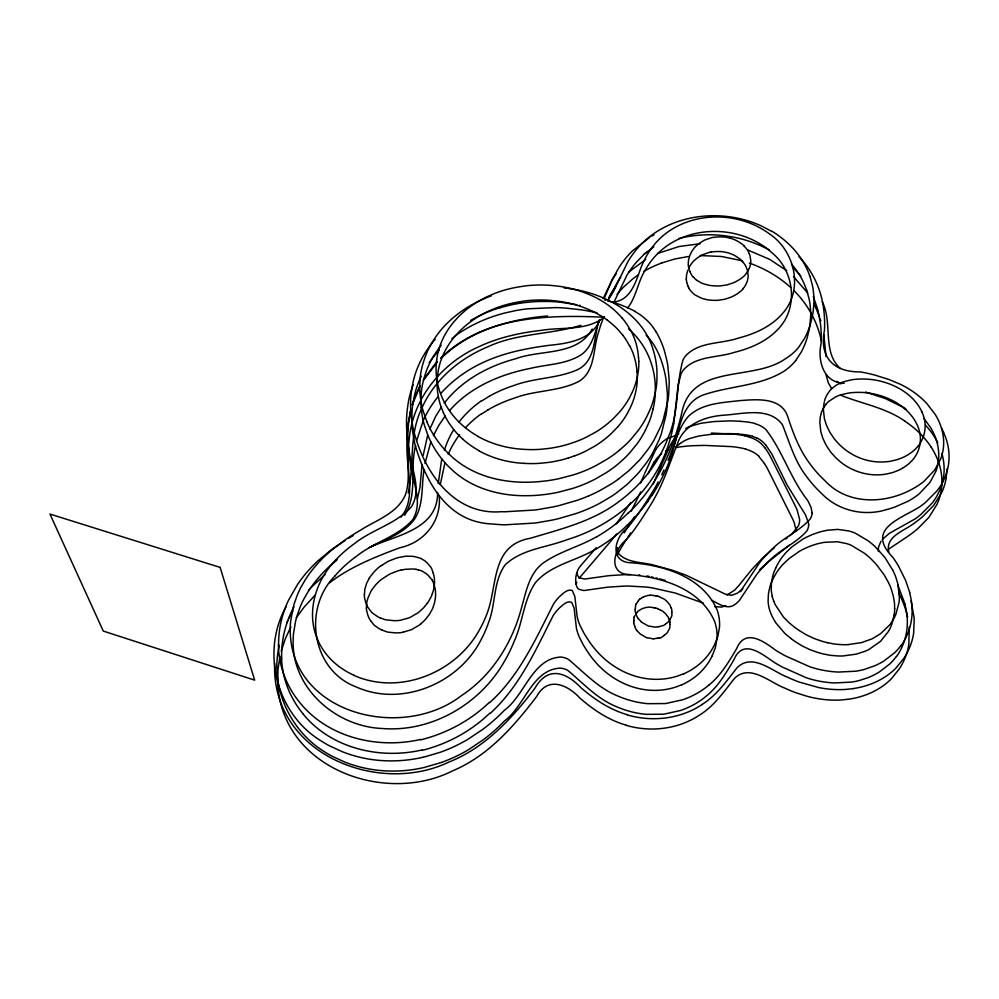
<?xml version="1.0" encoding="UTF-8"?>
<svg xmlns="http://www.w3.org/2000/svg" width="999" height="999" viewBox="0 0 999 999"><rect width="100%" height="100%" fill="white"/><g stroke="black" fill="none" stroke-linecap="round" stroke-linejoin="round"><path stroke-width="1.5" d="M596.191 547.752L579.832 566.72A52.06 45.717 7.4 0 0 578.571 568.618C575.524 574.15 574.525 582.017 577.272 587.687A7.905 6.931 4.2 0 0 579.108 589.385L583.866 590.546L606.043 587.4A96.978 87.862 9.1 0 1 609.328 587.037L625.037 586.063A121.591 110.914 10.7 0 1 628.359 586.051L644.954 586.95A117.407 106.893 11.2 0 1 651.573 587.737L675.162 593.006L703.458 603.171M576.86 572.714L577.971 576.186A7.992 6.981 4.2 0 0 579.845 577.897L584.652 579.07L607.092 575.911A92.82 83.604 8.7 0 1 609.577 575.611L626.311 574.562A123.114 111.863 10.5 0 1 629.67 574.55L630.506 574.55M274.65 663.373L274.6 671.228A117.457 104.77 -12.6 0 0 275.2 679.058C283.828 758.541 382.23 794.143 449.026 762.012C485.089 747.714 512.062 718.468 534.952 688.186C547.552 665.958 565.784 671.715 580.794 687.587C594.455 699.437 609.889 709.752 627.434 714.76M686.301 278.996L686.513 275.761A25.262 19.343 7.6 0 1 686.55 275.2L686.563 275A9.391 7.193 7 0 1 686.65 274.438L687.499 271.316A27.597 21.116 7.7 0 1 687.637 270.754L687.699 270.567A9.328 7.143 7 0 1 687.811 270.205M419.98 380.432L419.742 388.124A103.983 84.203 0.4 0 0 420.005 393.506L420.704 399.675A121.416 98.364 1.2 0 0 423.201 411.151L426.873 421.678M635.576 605.981L635.564 606.106A17.445 15.41 7.2 0 1 635.514 606.605L635.239 609.253M364.398 594.592L364.81 589.635A9.778 8.479 -11 0 1 365.01 588.661L365.085 588.423A28.284 24.65 -10 0 1 365.309 587.699L365.846 586.001A39.935 34.241 -13.3 0 0 366.059 585.277L366.533 583.578A8.741 7.567 -10.8 0 1 366.833 582.879L369.243 578.334M439.185 495.666C441.758 521.053 424.413 542.407 399.887 547.752C375.324 556.855 350.537 566.695 329.57 582.767M438.261 483.491L441.745 458.941M617.407 547.627L617.357 549.612A12.063 10.415 7 0 0 617.544 550.936A12.375 10.677 7.1 0 0 618.543 553.583C627.809 563.698 643.806 561.713 656.106 565.809M633.666 622.077L633.753 621.203M422.102 464.373L420.005 487.237L417.407 498.763M633.865 620.079L634.04 618.456A17.233 15.285 7.3 0 0 634.09 617.956L634.153 617.207M437.55 492.569C438.136 529.22 396.378 535.327 370.367 546.94M633.841 620.329L633.766 621.078M635.227 609.378L635.114 611.013A2.885 2.547 8.8 0 0 635.202 611.513A8.591 7.58 9.2 0 0 635.376 612L635.426 612.125A14.436 12.8 7.6 0 1 635.639 612.737L636.575 615.584A7.38 6.531 9.3 0 0 637.037 616.67L637.175 616.895A11.576 10.277 8.2 0 1 637.424 617.37L637.724 617.956M436.65 360.002L436.263 363.861A101.511 81.581 1 0 0 436.138 372.265L436.326 374.85A108.866 87.487 1.4 0 0 437.412 382.605L437.537 383.254A100.262 80.619 1 0 0 440.222 392.819L442.495 398.439A96.753 77.86 0.9 0 0 448.476 409.265L451.348 413.286A93.232 75.1 0.7 0 0 462.125 425.012L462.699 425.487A92.445 74.475 0.7 0 0 476.211 435.302L478.259 436.438M423.988 470.154C421.266 486.625 423.913 504.994 414.26 519.555C403.234 534.09 385.015 539.547 369.405 547.577M440.309 484.49L444.967 462.649M423.189 455.357L427.597 435.514M894.18 614.81L892.007 623.688M673.726 423.801L678.184 384.627L681.106 373.751A32.955 26.424 8.9 0 1 683.741 369.58C696.453 355.681 717.394 357.954 734.053 352.447C750.012 348.464 765.971 341.845 777.497 329.745C798.526 308.891 794.854 272.065 772.739 253.434C747.801 230.182 708.366 225.025 677.772 239.548C664.285 245.954 652.784 256.518 645.529 269.593C637.762 281.656 636.438 296.915 627.472 308.204M576.173 584.24L576.76 582.167M415.572 445.854C409.578 468.681 417.957 494.58 404.57 515.334M425 463.486L430.844 441.833M279.308 645.379C269.593 685.876 289.26 730.107 324.463 751.76A112.762 100.799 -12.8 0 0 331.818 756.106L344.917 762.125A130.095 115.909 -11.5 0 0 361.7 767.407L367.482 768.681A124.288 110.864 -11.9 0 0 424.15 767.482L441.508 762.449M279.982 656.206L278.022 669.055L277.635 682.03A116.009 103.896 -13 0 0 278.571 692.382C289.186 770.716 387.113 803.995 452.647 770.841C488.036 755.993 513.848 726.41 536.588 696.59C547.752 675.923 567.432 684.515 580.019 698.201C593.493 709.939 608.741 720.167 626.073 725.137M653.184 408.728L651.398 415.422A127.373 103.222 0.6 0 1 648.788 422.739L645.541 429.92M824.187 402.222L823.413 408.866A23.239 18.432 14.7 0 0 823.401 409.827L824.4 418.606L826.198 424.438A30.932 24.575 15.2 0 0 827.135 426.673L829.595 431.73A21.553 17.183 15.2 0 0 830.132 432.654L832.941 436.9A32.967 26.236 15.6 0 0 835.127 439.86L838.661 443.793A38.811 30.832 15.8 0 0 841.42 446.466L845.291 449.737A25.899 20.667 15.9 0 0 846.565 450.661C857.617 458.703 871.465 462.949 885.126 461.838A47.29 38.337 19 0 1 886.313 461.738L888.286 461.575A20.005 15.959 16.9 0 0 889.46 461.413L889.834 461.351A42.707 33.891 16.2 0 0 891.358 461.051L896.965 459.715A22.802 18.144 16.9 0 0 898.039 459.365L902.896 457.492A32.068 25.45 16.7 0 0 905.169 456.356L907.067 455.319A44.943 35.602 16.2 0 0 909.477 453.808L911.488 452.397A37.625 29.808 16.5 0 0 915.621 448.788C924.187 440.534 927.397 427.447 923.563 416.171A34.828 27.473 16.4 0 0 921.952 412.025M416.62 440.834L422.989 421.378M820.941 414.235L821.353 412.712A19.206 15.297 14.6 0 1 821.665 411.825L823.263 408.391A22.815 18.157 14.8 0 1 823.9 407.292L826.31 403.896M820.791 414.847L820.366 416.695A20.055 15.996 14.7 0 0 820.216 417.632L819.879 421.74A23.077 18.419 14.9 0 0 819.854 422.702L820.828 431.743L822.602 437.537A21.691 17.37 15.2 0 0 822.951 438.499L825.311 443.544A45.504 36.251 16 0 0 825.773 444.48L825.936 444.792A21.304 17.083 15.4 0 0 826.473 445.704L829.232 449.925A32.58 26.074 15.8 0 0 831.393 452.872L834.64 456.493A37.85 30.257 16 0 0 837.612 459.428L840.221 461.7A33.454 26.786 16.1 0 0 842.357 463.374C854.157 472.152 869.28 476.336 883.903 474.425A19.768 15.859 17.1 0 0 885.052 474.263L890.646 473.064A33.092 26.436 16.8 0 0 893.543 472.24L898.338 470.367A22.378 17.882 17.2 0 0 899.325 469.905L902.472 468.206M824.487 400.986L824.812 399.762A19.618 15.534 14.5 0 1 825.112 398.863L826.41 395.966A40.559 32.055 15.3 0 1 826.835 395.117A23.089 18.257 14.6 0 1 827.472 394.006L829.694 390.846A28.309 22.378 14.8 0 1 832.766 387.849L835.701 385.564A14.061 11.089 14.3 0 1 836.575 385.027L841.008 382.804A21.441 16.896 14.6 0 1 844.392 381.568L849.812 380.232A32.817 25.899 15.2 0 1 853.121 379.583C869.48 377.51 886.513 380.981 900.736 389.348A22.09 17.32 16 0 1 901.735 389.96L905.569 392.582A38.062 30.007 16.1 0 1 909.202 395.417L912.524 398.489A20.592 16.146 16.4 0 1 913.311 399.288L916.433 402.934A25.899 20.355 16.4 0 1 917.319 404.083L919.13 406.768A40.934 32.33 16.2 0 1 920.903 409.827L921.965 412.025M410.826 409.915L408.354 422.29A212.088 175.512 5.2 0 0 406.943 442.17C406.231 459.465 411.051 477.285 405.656 494.143C398.089 513.049 376.91 519.78 361.026 529.857A264.073 244.555 -4.7 0 0 345.791 539.423L333.167 548.776M599.163 320.13C593.493 336.9 596.228 360.239 577.909 369.518C557.954 378.571 535.139 377.647 514.647 385.239A127.447 107.517 2.3 0 0 489.585 396.066M281.206 651.136L285.327 638.711L290.934 626.785M408.229 492.882C414.51 465.072 408.579 434.765 421.865 408.291M412.312 404.695L419.992 386.263M431.98 594.567L432.917 591.945A16.946 14.785 -8.2 0 0 433.454 590.259L434.203 585.851A27.198 23.664 -8.7 0 0 434.49 582.167M431.743 595.292L431.406 596.241A9.266 8.104 -8 0 1 431.081 596.94L430.956 597.165A28.272 24.625 -8.9 0 1 430.557 597.839L428.534 601.46A17.333 15.147 -8.6 0 1 427.322 603.184L427.172 603.396M598.901 321.391C594.43 334.078 591.533 349.6 578.446 356.406C563.698 364.46 546.391 364.498 530.357 368.381C500.212 374.35 470.067 387.038 449.525 410.664M891.707 624.5L891.083 626.123A48.814 41.446 21.1 0 1 888.311 631.58L880.594 641.283L868.943 649.475A39.573 33.716 21.6 0 1 864.61 651.398L856.355 654.12L843.044 655.943A51.548 43.931 20.8 0 1 836.962 655.881L830.831 655.369A35.015 29.995 21.3 0 1 828.795 655.057L822.726 653.808A51.161 43.644 20.6 0 1 818.231 652.559L812.836 650.724A47.677 40.734 20.4 0 1 809.452 649.412A54.333 46.316 20.3 0 1 808.054 648.763L803.396 646.515A48.127 41.121 20.2 0 1 799.799 644.505L795.466 641.783A56.818 48.414 20 0 1 790.933 638.498M414.972 396.853L419.855 385.951M429.82 429.108L435.502 416.695L441.533 406.905M603.171 298.651L611.738 280.632A138.699 108.367 9.2 0 1 616.158 273.876M668.056 460.302C674.55 445.504 677.559 428.571 688.561 416.183C702.21 403.259 722.24 402.659 739.884 400.624C756.493 399.338 781.268 396.89 787.786 416.708C793.031 433.079 799.237 449.413 809.565 463.336A118.232 92.982 17 0 0 825.099 480.856C847.614 505.182 885.351 504.245 912.587 488.886A87.55 69.693 15.6 0 0 924.013 481.318L934.789 469.917L940.746 458.828A71.216 56.693 16.3 0 0 935.239 414.473L926.71 403.396A78.634 62.75 16.1 0 0 900.636 384.403L889.485 379.682L875.161 375.162A134.053 108.991 16.5 0 0 860.426 371.915C833.266 372.165 819.093 357.155 824.462 330.269A185.639 145.192 5.2 0 0 823.738 309.69C821.503 289.947 812.786 271.016 798.975 256.706M604.295 298.102L612.437 279.208L619.155 267.195A136.401 105.981 9.2 0 1 632.442 250.886L649.725 237.375M644.68 473.439L655.756 449.413M644.168 474.712L640.671 482.929M640.634 491.933L631.268 511.213M648.114 473.751L654.208 461.75M775.711 568.044L774.025 572.04A52.348 44.443 19.3 0 0 772.452 577.447L771.703 581.306A39.448 33.579 18.7 0 0 771.403 583.928L771.24 589.672A24.513 20.954 18.1 0 0 771.328 591.008L772.239 596.353M608.578 299.113L618.069 280.981A134.89 105.432 9.3 0 1 620.654 277.173M714.71 644.53L717.894 636.188L719.467 627.497A52.547 46.466 11.3 0 0 717.132 609.977C702.497 576.211 661.887 564.385 628.034 562.574C608.791 559.365 615.746 536.126 627.36 527.922C637.037 516.608 644.954 503.921 652.884 491.358A232.043 188.724 -3.4 0 0 656.905 484.303L658.166 481.93M712.237 655.856L715.384 647.577L716.957 638.96A51.898 46.091 11.5 0 0 714.672 621.578C700.311 588.149 660.177 576.336 626.698 574.562C607.654 571.328 614.597 548.314 626.048 540.159C635.626 528.921 643.443 516.321 651.298 503.846A229.358 187.575 -3.5 0 0 655.282 496.84C664.535 480.194 670.142 461.925 677.235 444.343C683.328 424.812 704.083 416.72 722.814 415.272C742.257 414.185 769.055 406.243 782.467 424.812C789.485 442.207 794.48 460.826 806.156 475.974A116.871 92.432 17.2 0 0 821.49 493.381C837.986 510.676 863.935 516.733 886.6 509.59A114.922 91.546 14.7 0 0 894.979 507.005L907.929 501.323A86.538 69.268 15.8 0 0 919.242 493.806L929.919 482.48L935.826 471.466A70.392 56.344 16.5 0 0 930.469 427.397L923.95 418.481M614.248 301.586L626.748 275.612A140.797 109.578 9.8 0 1 636.188 262.425L644.318 254.108L653.796 246.803M663.96 469.967L661.738 474.775M653.983 482.255L669.854 446.091A86.813 71.878 12.3 0 1 674.462 438.511L674.862 437.999M433.441 435.589L438.698 425.537L445.117 416.046M618.019 553.821L618.306 553.209A99.001 86.001 13.2 0 1 620.829 548.401L626.535 539.173M746.515 283.017L745.791 284.603A17.682 13.524 8.2 0 1 744.854 286.326L742.906 288.886M653.708 482.842L653.159 484.016M286.713 622.864L287.849 620.466M749.125 268.544L748.401 270.13A18.856 14.323 8.1 0 1 747.102 272.352L744.992 275.075A18.332 13.949 8.1 0 1 743.169 276.81L741.171 278.434A20.892 15.897 8 0 1 739.522 279.533L736.613 281.231A32.38 24.925 9.5 0 0 736.038 281.581L733.104 282.892A30.445 23.501 9.2 0 0 732.429 283.104L729.72 284.003A34.89 26.985 9.2 0 0 729.045 284.24L727.697 284.703A14.51 11.076 7.9 0 1 725.786 285.09L721.628 285.702A19.343 14.76 7.7 0 1 718.393 285.964L716.37 285.926A35.002 27.198 8.3 0 0 715.359 285.939L711.588 285.652A32.343 25.137 7.8 0 0 709.315 285.327L704.707 284.141A31.968 24.838 7.2 0 0 703.508 283.753L702.072 283.291A6.494 4.97 7.4 0 1 701.398 282.992L697.04 280.432M749.3 268.182L749.375 268.007A19.068 14.473 8.1 0 0 750.187 265.459L750.536 263.574A20.892 15.847 8.1 0 0 750.773 260.539L749.912 255.407A30.919 23.202 9.5 0 1 749.525 254.483L749.25 253.734M688.748 268.294L689.397 266.895A18.819 14.386 7.4 0 1 689.735 266.196A10.964 8.379 7.1 0 1 690.047 265.697L692.02 262.962A19.53 14.923 7.5 0 1 694.193 260.564L696.253 258.803A20.242 15.447 7.5 0 1 697.926 257.517L700.886 255.694A25.812 19.693 7.8 0 1 701.423 255.332L701.798 255.12A7.817 5.944 7.3 0 1 702.384 254.82L708.441 252.672A15.222 11.576 7.6 0 1 710.901 251.998M286.176 606.568C260.439 652.11 276.748 714.71 321.915 741.395A114.186 101.648 -12.4 0 0 329.358 745.778L342.632 751.86A130.906 116.171 -11.2 0 0 362.537 757.879L365.484 758.478A125.849 111.801 -11.6 0 0 422.902 757.279M592.182 329.021C577.322 356.268 540.859 349.313 515.646 358.766C488.224 366.046 461.738 380.319 444.28 403.171M599.7 320.317C591.433 339.785 568.244 343.456 549.587 345.279C528.721 347.989 507.804 351.96 488.324 360.164A134.753 112.512 1.6 0 0 441.308 392.919M294.018 606.755L291.283 612.212A121.079 107.73 -11.3 0 0 281.718 658.903M289.036 618.081L292.944 611.088M608.791 297.59L610.751 294.118A137.175 107.805 9.3 0 1 616.308 285.776M881.006 541.146L878.483 547.165L878.408 551.46M630.456 502.872L616.408 523.838M624.163 532.904L624.887 531.743M423.638 379.895L437.275 362.175M625.249 531.168L634.44 516.858M423.301 379.982L434.652 364.498A110.09 90.272 0.3 0 1 437.025 361.875M630.556 532.929L629.832 534.065M629.095 535.202L627.996 536.9M636.95 612.562L637.15 612.25A6.556 5.807 9.3 0 1 638.199 610.976A9.428 8.342 9.4 0 1 638.711 610.751L638.836 610.676A13.337 11.751 8.1 0 0 639.285 610.401L640.409 609.69A16.209 14.273 8 0 0 640.859 609.402L641.42 609.04A6.556 5.794 9.4 0 1 642.532 608.578L644.355 607.979A14.448 12.687 8.6 0 0 644.867 607.804L645.516 607.579A5.857 5.17 9.6 0 1 646.615 607.417L646.753 607.392A16.696 14.648 8.9 0 0 647.439 607.33L648.413 607.205A8.117 7.18 9.8 0 1 650.911 607.242L653.833 607.754M652.01 495.179L647.702 501.523M638.523 600.561L638.311 600.886M636.8 612.774L635.888 614.16M296.366 617.669L304.258 606.93L315.172 595.067M638.099 601.211L636.301 603.871M579.108 578.284L613.486 538.011M616.595 533.966L614.385 536.863M896.34 656.43L894.829 658.428A72.365 61.801 21.1 0 1 889.709 664.01L879.482 671.877A81.606 69.655 20.5 0 1 867.557 677.834L859.764 680.381A74.351 63.536 20.9 0 1 851.61 682.092L834.577 682.941A92.158 78.434 20.1 0 1 825.936 682.217L823.064 681.817A86.326 73.589 20.3 0 1 806.043 677.659L782.279 667.02A150.087 125.325 19.2 0 1 774.899 662.799C762.274 654.482 743.169 637.624 733.865 659.852C726.236 672.652 718.606 685.888 706.955 695.529A83.416 74.425 10.4 0 1 680.531 710.489L663.736 714.198L646.278 714.335A85.527 76.211 10.5 0 1 631.843 711.925L626.211 710.339A79.72 71.179 10.6 0 1 618.006 707.292C598.051 699.75 583.691 683.716 567.844 670.429A17.632 16.096 2.7 0 0 560.427 668.106C532.167 669.33 524.987 705.794 504.57 720.866A168.169 147.815 -11.9 0 1 483.054 739.922L468.444 749.737A142.944 126.723 -11.6 0 1 441.508 762.437M901.061 645.342L899.537 647.352A73.264 62.288 20.7 0 1 894.367 652.984L884.015 660.913A82.867 70.417 20.2 0 1 874.487 665.883L864.073 669.492A75.262 64.036 20.6 0 1 855.818 671.203L838.573 672.065A93.294 79.033 19.8 0 1 829.819 671.34L824.013 670.441A86.95 73.801 20 0 1 809.665 666.72L785.601 655.993A152.722 126.873 18.9 0 1 775.599 650.199C763.586 641.271 745.129 627.909 736.563 648.763C728.87 661.688 721.116 675.012 709.352 684.727M795.691 360.602L801.186 352.197A120.492 93.731 7.1 0 0 807.329 337.187L809.19 329.408A160.889 125.137 5.5 0 0 809.964 324.7L810.726 315.234A108.654 84.341 7.6 0 0 810.639 310.489L810.014 304.158A130.282 101.336 6.8 0 0 809.215 299.438L806.717 290.097M607.717 300.599L613.161 292.07L627.946 261.563A142.395 110.14 9.7 0 1 637.474 248.326C666.146 215.085 716.72 207.954 756.33 223.801A81.493 62.338 8.1 0 1 761.7 226.086L771.852 231.468M425.512 605.469L426.998 603.596M425.187 605.894L424.85 606.306A25 21.828 -9.2 0 1 422.29 609.053L418.419 612.512A8.404 7.38 -9 0 1 417.744 612.999L416.283 613.823A32.73 29.158 -8.6 0 0 415.547 614.235L412.637 615.921A33.417 29.783 -8.9 0 0 411.925 616.346L410.464 617.195A8.329 7.318 -9.6 0 1 409.702 617.557A20.929 18.307 -9.6 0 1 407.817 618.181L406.718 618.506M675.636 436.988L676.46 435.989M432.867 342.133L431.743 343.531A131.306 106.968 1.2 0 0 413.161 381.718L411.326 391.87A126.885 103.446 1 0 0 410.626 399.575L410.589 409.066A135.477 110.577 1.4 0 0 411.213 416.845L412.575 425.487A136.938 111.9 1.5 0 0 413.911 431.518C424.2 472.29 454.095 515.746 501.498 511.688A88.923 73.551 -0.7 0 0 504.807 511.775L534.515 510.039A145.18 117.77 -0.2 0 0 538.873 509.44L552.872 506.955A134.178 109.228 0.2 0 0 559.228 505.531L576.81 500.424A145.342 117.82 0.2 0 0 584.802 497.49L588.711 495.879M400.986 517.082C415.472 499.625 407.142 475.761 408.254 455.269M617.095 294.33L619.717 291.233A135.102 106.718 9.3 0 1 623.913 286.763L633.241 278.521A114.61 90.272 8.5 0 1 638.398 274.812M335.015 575.923C302.472 608.428 311.7 670.167 356.156 686.925C401.198 707.18 457.542 684.028 480.207 641.346A129.995 112.762 -11.7 0 0 488.474 622.752C495.941 604.02 493.007 581.705 505.094 564.91C521.628 549.05 546.091 547.714 566.645 539.822C604.882 528.234 639.872 503.109 658.853 467.432A207.68 168.706 -2.3 0 0 673.613 423.788M740.421 591.695L742.794 588.861M433.441 341.446L434.016 340.746M434.59 340.06L435.177 339.373M617.906 426.673L612.012 432.854A104.883 84.603 0.7 0 1 606.605 437.687L603.146 440.434A94.143 76.161 1.1 0 1 593.793 446.715L585.701 451.098A91.246 73.926 1 0 1 574.2 456.056M439.123 350.212L432.767 357.704A129.72 106.294 1.2 0 0 429.158 362.712M335.439 560.314C315.272 581.056 305.494 613.748 318.231 640.883M882.354 539.323L889.535 533.241L915.109 518.931A126.174 101.399 14.6 0 0 920.691 514.635L931.98 503.271A87.725 70.654 16.3 0 0 936.975 495.904L939.909 490.022A81.106 65.297 16.6 0 0 942.969 457.817A76.311 61.376 16.8 0 0 941.895 453.446M632.729 519.68L627.122 525.424M628.458 512.862C657.742 485.676 674.025 447.989 682.529 409.578C694.342 363.574 754.108 381.268 785.426 358.728A64.073 49.738 9.2 0 0 798.85 347.028L804.407 338.599A121.853 94.193 7.1 0 0 810.601 323.501L812.474 315.684A162.7 125.749 5.5 0 0 813.248 310.951L814.01 301.436A109.878 84.753 7.5 0 0 813.91 296.666L813.273 290.309A131.743 101.836 6.7 0 0 812.449 285.552L809.914 276.174M441.271 358.117C469.518 330.694 509.178 319.193 547.552 315.959M678.708 433.653L678.234 434.103A34.665 28.609 9.7 0 0 677.322 435.027M440.784 358.079C483.878 315.746 547.976 314.81 604.407 317.195M490.022 713.536C519.492 686.9 535.714 649.937 553.334 615.272A56.144 50.362 6.4 0 1 559.452 607.929C562.737 605.169 566.883 600.474 571.603 602.26L574.138 608.129L576.398 628.071A57.73 51.211 8.6 0 0 579.133 636.738L583.054 644.467A149.425 129.57 13.4 0 0 587.849 652.047C600.249 671.116 620.179 685.539 642.794 689.36A62.375 55.519 10.5 0 0 652.784 690.346A63.324 56.344 10.5 0 0 675.561 687.125L681.605 684.839M489.635 702.672C519.455 675.848 535.926 638.561 553.771 603.583A56.868 50.774 6.3 0 1 559.964 596.191C563.286 593.406 567.494 588.686 572.265 590.471L574.825 596.391L577.122 616.495A58.454 51.623 8.5 0 0 579.895 625.224L583.878 633.029A151.286 130.569 13.2 0 0 588.736 640.671C601.323 659.939 621.528 674.462 644.405 678.309A63.162 55.969 10.3 0 0 651.136 679.133A64.123 56.806 10.3 0 0 677.584 676.061L683.703 673.763M789.322 545.154L770.341 560.289A102.298 87.5 21.8 0 0 768.631 561.7L761.975 567.557M791.982 533.891L798.226 526.161A19.843 16.596 14.8 0 0 799.625 519.455L797.065 509.815A91.833 78.047 11.7 0 0 794.879 505.157L771.153 458.017A55.257 45.829 10.8 0 0 770.179 456.131L768.768 453.646A79.595 66.409 9.8 0 0 764.784 447.639M421.166 623.526L423.551 621.341A24.675 21.641 -9.5 0 0 426.098 618.631L429.158 614.697A16.708 14.685 -8.9 0 0 430.094 613.149L432.342 609.103A9.141 8.029 -8.2 0 0 432.642 608.416L432.729 608.179A27.872 24.401 -9.3 0 0 432.967 607.454L434.29 603.671A17.183 15.072 -8.5 0 0 434.727 601.735L435.302 598.339A26.848 23.464 -9 0 0 435.589 594.692L435.527 592.257A33.104 29.083 -4.6 0 1 435.539 591.283L435.002 587.961A27.997 24.476 -4.9 0 1 434.69 587.037L433.404 582.879A34.503 30.082 -9.4 0 0 433.079 581.967L432.592 580.844A8.979 7.83 -7.6 0 0 432.092 580.007L431.955 579.807M420.966 623.713L420.766 623.888A24.226 21.266 -9.8 0 1 420.167 624.437L419.742 624.775A8.292 7.318 -9.3 0 1 419.081 625.262L417.644 626.086A32.293 28.896 -8.9 0 0 416.92 626.485L414.048 628.159A32.979 29.52 -9.2 0 0 413.336 628.583L411.9 629.432A8.229 7.255 -9.9 0 1 411.138 629.782L403.321 632.117M604.407 317.008C586.738 331.268 562.15 326.823 541.121 330.382C519.742 332.804 498.376 337.525 478.833 346.74C442.532 362.812 413.723 397.177 409.415 437.3A211.438 175.924 5.4 0 0 408.266 455.269M628.658 272.078L645.741 259.453M888.323 549.338L906.568 537.175A148.601 119.917 13.8 0 0 917.681 528.758L928.858 517.42L936.987 504.37A82.667 66.896 16.8 0 0 941.632 487.749A78.921 63.836 17 0 0 941.932 481.243A82.105 66.446 16.9 0 0 931.168 447.127M619.38 450.249L623.988 446.228A114.236 92.37 1.1 0 0 631.256 438.948L638.161 430.519A126.324 101.836 0.7 0 0 647.115 415.996L650.411 408.766A128.933 103.859 0.6 0 0 653.046 401.398L654.857 394.667A125.312 100.911 0.8 0 0 656.98 378.783L656.967 371.965A111.289 89.56 1.4 0 0 656.368 364.423L655.806 360.689A116.583 93.794 1.2 0 0 653.533 351.086C643.244 313.723 604.757 293.019 568.568 288.511M739.123 292.47L738.96 292.595A21.041 16.109 8.1 0 1 737.012 293.968L734.128 295.642A32.005 24.8 9.6 0 0 733.566 295.991L730.656 297.302A30.095 23.377 9.2 0 0 729.982 297.515L727.309 298.414A34.49 26.836 9.3 0 0 726.648 298.651L725.536 299.026A9.141 7.043 8.1 0 1 724.612 299.275L719.305 300.112A18.569 14.261 7.8 0 1 716.857 300.349L714.11 300.324A34.59 27.048 8.4 0 0 713.111 300.349L709.377 300.05A31.968 25 7.9 0 0 707.142 299.737L702.572 298.551A31.593 24.7 7.3 0 0 701.385 298.164L695.816 295.354A13.549 10.427 7.4 0 1 693.181 293.469L691.071 291.196A16.671 12.812 7.4 0 1 688.723 287.912M739.46 292.195L740.621 291.258A19.093 14.61 8.2 0 0 742.956 288.911M335.477 561.138L337.2 559.752M451.873 338.536L452.597 337.962M774.5 547.702L773.326 548.626A103.546 88.187 21.5 0 0 771.59 550.049L764.322 556.443A110.09 93.993 21.9 0 0 762.175 558.503L752.472 568.743A81.743 70.055 20.2 0 0 751.048 570.441L741.208 582.579A106.543 91.758 21.8 0 0 739.847 584.365L734.852 589.984L727.01 595.054M787.462 537.674L785.701 539.035M663.786 635.664L664.522 635.102M665.759 623.888L667.669 622.414A11.588 10.277 12.2 0 1 668.431 621.853L669.48 620.566A10.739 9.49 12.3 0 1 669.817 619.867L671.116 617.37A12.313 10.864 12.5 0 1 671.553 616.583L671.94 615.396A9.59 8.467 10.8 0 0 671.927 615.009A15.972 14.048 12.6 0 1 671.902 614.497L671.827 612.212M664.098 635.426L662.624 636.55A12.313 10.977 12.4 0 0 661.9 637.137L661.375 637.549A1.798 1.598 11.3 0 1 661.013 637.712L660.614 637.812A9.066 8.054 10.9 0 1 660.202 637.886L659.64 637.961M665.147 634.615L665.771 634.128A10.539 9.378 12.4 0 1 666.42 633.641L667.507 632.404A11.464 10.177 12.6 0 1 667.894 631.605L669.18 629.12A11.251 9.978 12.6 0 1 669.542 628.446L669.979 626.785A15.772 13.936 12.8 0 1 669.954 626.273L669.904 624.387M665.234 624.3L664.485 624.862A11.476 10.177 12 0 0 663.848 625.362L659.765 626.51M618.206 479.27L628.983 470.616L639.185 460.414A95.729 78.372 2.2 0 0 641.058 458.279L647.951 449.45A135.265 109.765 0.7 0 0 654.37 439.46L660.988 425.811A142.32 115.26 0.5 0 0 663.149 420.067L667.906 400.824A133.167 107.742 0.9 0 0 668.706 394.068L669.168 383.928A130.857 105.682 1.1 0 0 669.08 378.883L667.782 365.509A142.133 114.635 0.5 0 0 666.87 360.564L664.422 350.774A127.672 102.797 1.2 0 0 657.916 335.102L656.318 332.068M680.419 443.369L682.617 441.858A34.291 28.422 9.9 0 1 689.435 438.623L698.963 435.964L710.376 434.428A60.04 50.025 11.1 0 1 712.537 434.228L726.348 433.641A90.297 75.812 12.3 0 1 731.455 433.678L738.036 434.003M639.672 599.2L640.359 598.776A13.511 11.838 7.9 0 0 640.834 598.488L641.62 597.989M702.06 704.47C716.795 695.329 726.648 680.831 737.262 667.557C752.697 652.397 772.801 671.84 788.211 677.484A120.192 101.623 19.6 0 0 798.975 682.005L818.768 687.587A95.117 81.031 20.3 0 0 844.692 689.51L853.158 688.648M644.205 253.983L650.461 250M481.718 413.898L487.824 410.002M481.306 401.223L489.597 396.079M382.592 564.835L387.187 561.9A14.898 12.887 -9.2 0 1 388.898 561.001A20.754 17.982 -9.2 0 1 389.935 560.601L395.354 558.491A24.001 20.829 -8.8 0 1 399.9 557.242L402.659 556.793A33.292 28.334 -7.9 0 0 403.758 556.58L405.394 556.281A7.555 6.518 -8.2 0 1 406.231 556.206L406.78 556.206A30.519 26.536 -8.8 0 1 407.617 556.218L412.05 556.293A15.522 13.437 -8.2 0 1 415.547 556.868L420.242 558.166A8.004 6.918 -7.6 0 1 420.966 558.491L422.764 559.577A30.957 26.561 -5.5 0 0 424.587 560.626L427.285 562.924A22.89 19.768 -5.4 0 0 428.072 563.898L430.956 567.37A18.806 16.321 -8 0 1 432.255 570.279L432.729 571.653M382.367 564.984L380.519 566.158M345.105 540.434L330.219 550.624L318.057 560.751A141.696 126.199 -10 0 0 297.602 584.378L288.411 600.449A122.977 108.966 -10.9 0 0 278.596 644.505M641.857 597.852L641.97 597.777A16.421 14.386 7.9 0 0 642.419 597.489L642.532 597.414A7.143 6.294 9.3 0 1 643.568 596.803M348.713 538.199L353.284 535.514M651.885 236.089L654.083 234.852M595.679 549.113C576.098 561.063 551.023 564.622 535.501 582.579C523.551 599.949 522.914 622.052 514.36 640.971A179.221 154.945 -12.7 0 1 503.883 662.3C479.62 704.545 431.006 732.592 381.955 728.483C335.951 726.573 291.546 688.149 293.157 640.197A97.502 86.201 -11.6 0 1 293.469 633.915L295.542 621.44A122.415 108.741 -9.9 0 1 297.202 615.309L300.037 607.292A104.67 92.607 -11 0 1 303.596 599.525L307.879 592.045A132.667 118.294 -9.6 0 1 335.539 561.188M596.64 536.725C580.082 546.328 561.063 551.048 545.092 561.725C529.62 571.59 526.298 590.834 521.69 607.155C512.599 642.419 492.157 675.524 461.338 695.691C401.173 742.282 287.3 713.174 290.272 626.348A98.764 86.938 -11.3 0 1 290.547 622.127L292.67 609.552A124.001 109.653 -9.6 0 1 294.355 603.371L297.227 595.292A106.031 93.382 -10.7 0 1 300.849 587.449L305.195 579.907A134.39 119.306 -9.3 0 1 333.229 548.826M666.995 438.873L667.644 438.524A25.687 21.279 8.6 0 1 668.993 437.887M475.162 317.944L478.209 316.371M478.971 315.984L480.519 315.234M725.948 605.744L721.403 607.092L714.685 606.668M657.542 253.459L679.258 246.478L700.287 243.719M580.918 325.312C550.561 334.677 517.307 333.054 487.987 346.74A136.351 113.237 1.6 0 0 421.778 408.266M393.893 572.415L396.953 571.216A23.689 20.654 -9.1 0 1 401.436 569.967M393.643 572.514L390.834 573.601A18.494 16.096 -9.4 0 0 388.436 574.875L381.406 579.408A20.479 17.845 -9.8 0 0 379.208 581.318L377.11 583.341A26.898 23.489 -9.9 0 0 374.687 586.076L372.165 589.385A17.57 15.322 -10.5 0 0 370.829 591.57L368.044 597.789A39.423 33.954 -13.7 0 1 367.844 598.501L366.97 601.386A9.428 8.217 -11.3 0 0 366.833 602.11L366.795 602.347A22.365 19.543 -10.5 0 0 366.733 603.084L366.421 607.017A29.833 26.136 -10.2 0 0 366.383 607.767A12.937 11.301 -11.3 0 0 366.483 609.964A20.092 17.557 -10.8 0 0 366.733 610.913L367.707 614.722A19.58 17.145 -10.9 0 0 368.381 616.57L368.768 617.482A22.827 19.992 -10.7 0 0 370.629 620.716M668.681 449.725L667.994 450A25.4 21.154 8.7 0 0 666.633 450.599M669.68 437.587L674.025 436.151A61.289 51.249 9.8 0 1 675.511 435.751M643.593 596.828L645.953 596.053A14.635 12.787 8.4 0 0 646.478 595.879L646.615 595.829A6.344 5.582 9.4 0 1 647.664 595.504L648.376 595.466A16.908 14.76 8.8 0 0 649.088 595.392L650.062 595.267M661.763 262.937L674.787 258.991L688.473 256.493M574.188 456.031L568.156 458.054M499.999 307.767L508.528 305.507A125.087 101.96 1.3 0 1 526.036 302.447L531.368 301.935A113.986 92.557 1.3 0 1 540.309 301.473L547.489 301.461A109.266 88.574 1.5 0 1 560.889 302.285L576.785 304.72M406.443 618.581L400.387 620.267A16.371 14.348 -10 0 1 397.277 620.591L395.567 620.654A34.316 30.532 -11.9 0 0 394.418 620.716L386.014 619.855A16.346 14.311 -10.5 0 1 383.628 619.13L380.02 617.794M679.058 238.424C709.178 230.919 742.045 235.14 769.305 249.962M422.927 757.379L440.497 752.197A144.73 127.772 -11.3 0 0 467.794 739.385L482.592 729.482A170.267 149.013 -11.6 0 0 504.408 710.264C525.037 695.042 532.392 658.254 560.951 657.042A17.857 16.234 2.7 0 1 568.456 659.402C584.515 672.802 599.088 688.973 619.28 696.59A80.719 71.753 10.4 0 0 627.584 699.662L633.291 701.261A86.588 76.823 10.3 0 0 647.914 703.683L665.596 703.558L682.592 699.799A84.453 75.025 10.2 0 0 709.327 684.702M422.028 749.949C380.132 759.715 331.443 748.501 303.421 714.41M613.186 302.148C631.643 300.237 636.026 280.444 641.583 266.171C647.29 252.173 656.593 239.448 669.255 231.006C698.663 211.089 740.346 212.725 768.88 233.491C794.779 250.212 804.133 289.423 782.654 313.349C771.403 326.548 754.882 333.841 738.411 338.099C721.016 344.081 699.113 341.433 685.676 355.806A33.354 26.573 8.8 0 0 683.016 360.002C675.724 384.94 679.12 412.312 668.493 436.65C659.028 462.762 641.058 485.402 618.718 501.735C592.907 521.378 560.889 529.083 530.407 538.249C491.933 545.004 497.577 582.392 488.061 610.689A131.681 113.686 -11.4 0 1 479.682 629.432C457.892 669.904 406.643 693.031 362.312 678.608A76.911 67.495 -10.7 0 1 353.971 675.399M420.741 739.41C378.321 749.238 329.033 737.986 300.587 703.521A117.77 104.233 -11.3 0 1 278.396 644.53M401.448 569.992L403.072 569.705M403.346 569.667L404.158 569.517A32.867 28.122 -8.1 0 0 405.244 569.305L412.337 568.993A15.984 13.911 -8.4 0 1 416.121 569.33M656.855 638.349L657.13 638.311M710.913 252.035L713.798 251.736A34.266 25.662 6.9 0 0 714.51 251.636L718.144 251.498A32.592 24.388 7.4 0 0 719.854 251.573L722.052 251.648A7.655 5.807 7.8 0 1 722.789 251.723L727.834 252.759A8.417 6.381 7.9 0 1 728.533 252.947L732.342 254.445A17.682 13.449 8 0 1 735.726 256.144L738.423 257.929A17.245 13.124 8.1 0 1 741.695 260.652M658.216 626.723L659.627 626.535M658.066 626.748L656.942 626.897A14.173 12.625 11.3 0 0 656.231 626.997L656.093 627.035A10.077 8.916 10.2 0 1 655.669 627.097L655.531 627.11A2.847 2.522 10.5 0 1 654.969 627.122L651.41 626.51M657.829 638.211L655.182 638.573A13.998 12.525 11.5 0 0 654.482 638.673L653.783 638.786M658.104 638.174L659.502 637.986M848.188 644.58L861.613 642.594L871.69 638.985A28.084 23.839 22 0 0 873.388 638.136L880.569 633.691L889.722 624.875A27.473 23.214 22 0 0 890.534 623.813L893.193 619.717A48.764 41.221 20.8 0 0 895.928 614.198L898.95 602.759A50.837 42.932 20.6 0 0 899.35 597.04L897.989 584.602A34.74 29.171 21 0 0 897.664 583.279L896.228 578.458A58.541 49.451 20 0 0 892.619 569.942M700.187 255.544L721.553 256.493L742.557 260.851M555.706 307.592L527.971 308.791A123.601 100.986 1.4 0 0 514.31 310.876L505.681 312.799A132.892 108.941 1.4 0 0 474.013 324.525L473.151 324.937A129.37 105.981 1.2 0 0 454.033 336.825M711.425 433.067L734.39 434.178A86.801 72.84 12.1 0 1 744.63 435.726M523.926 463.361L528.034 463.548A93.207 75.512 0.7 0 0 540.322 463.274L547.639 462.512A100.025 80.832 0.8 0 0 568.169 458.066M638.91 574.9L639.76 574.949M740.546 421.303L733.89 420.979A91.359 76.324 12.2 0 0 728.721 420.929L714.76 421.528A60.752 50.35 11 0 0 712.574 421.715L701.023 423.264L691.395 425.936A34.69 28.596 9.7 0 0 685.664 428.484M564.085 287.912L566.783 288.261M656.967 596.041L655.694 595.841M655.219 607.966L654.108 607.792M653.858 595.554L655.556 595.816M653.721 595.529L652.597 595.342A8.229 7.23 9.6 0 0 650.049 595.217M651.273 626.485L649.999 626.236A14.648 13.074 10.3 0 0 649.425 626.148A8.392 7.43 9.9 0 1 648.563 625.998A4.371 3.871 10 0 1 647.527 625.574A14.236 12.575 10.2 0 1 647.027 625.299L642.956 622.976A7.717 6.831 9.6 0 1 641.146 621.678M844.217 383.204C823.501 383.129 817.344 360.464 821.078 343.681A183.591 144.455 5.2 0 0 820.391 323.214L817.844 309.74L813.311 296.591M646.84 575.923L649.138 576.398M827.622 642.719L833.266 643.843A45.579 38.761 20.5 0 0 836.875 644.28L841.008 644.605A54.021 45.817 20.3 0 0 848.201 644.605M651.41 576.885L652.934 577.222M596.965 312.724L585.314 310.464A141.046 115.946 2.1 0 0 579.432 309.615L566.608 308.216A116.421 94.855 1.8 0 0 555.706 307.58M744.617 435.764L749.238 436.975M646.915 637.674L647.764 637.824A14.461 12.962 10.5 0 1 648.326 637.924L652.384 638.673A6.856 6.094 10.6 0 0 653.646 638.848M579.395 305.282L580.269 305.482M730.207 238.124L726.31 237.325A21.491 16.259 7.7 0 0 725.586 237.175L725.099 237.088A7.742 5.832 7.7 0 0 724.362 237.013L722.127 236.938A32.967 24.488 7.3 0 1 720.391 236.863L716.733 237A34.653 25.762 6.9 0 1 716.008 237.1L714.31 237.263A25.624 19.418 7.6 0 0 713.573 237.337L713.336 237.362A9.665 7.293 7.4 0 0 711.7 237.7L711.475 237.762A25.025 18.956 7.7 0 0 710.589 238.049L705.756 239.685A13.986 10.577 7.3 0 0 703.858 240.472L700.536 242.57A21.603 16.371 7.5 0 0 698.264 244.193L696.203 245.979A18.519 14.036 7.3 0 0 694.317 247.877L692.457 250.474A16.159 12.275 7.2 0 0 691.583 251.785L690.234 254.595A26.224 19.943 7.6 0 0 689.972 255.12L689.897 255.294A9.416 7.155 7 0 0 689.685 255.831L688.835 258.978A28.147 21.429 7.6 0 0 688.673 259.528L688.623 259.715A9.69 7.38 7 0 0 688.486 260.464L688.274 263.724A17.695 13.487 7.3 0 0 688.498 266.795L688.848 268.132M656.88 565.996L672.077 570.142L686.151 575.249L725.249 594.118L731.568 595.317L737.087 593.306A29.308 25.262 13.2 0 0 738.86 592.02L740.996 590.097A21.716 18.731 13.7 0 0 742.369 588.498L759.252 563.186A102.934 87.675 21.5 0 1 762.712 558.891L771.265 549.85A69.655 59.178 19.5 0 1 772.801 548.426C784.09 537.087 799.787 531.018 810.226 518.918A16.883 14.036 15.3 0 0 812.1 512.849M416.096 569.38L418.444 569.992M655.968 577.922L657.479 578.284M418.968 570.117L419.493 570.242A14.935 12.999 -8.2 0 1 422.252 571.153L424.001 572.277A30.557 26.361 -5.7 0 0 425.799 573.314L428.471 575.599A20.292 17.607 -5.7 0 0 429.083 576.373L431.343 579.033A21.891 19.106 -8.5 0 1 431.955 579.807M659.752 578.858L662.012 579.457M604.657 299.975L605.631 300.237M865.559 392.045L885.289 398.539L903.883 407.654M607.554 300.749L613.274 302.41A98.389 79.283 3 0 1 635.002 311.351M663.511 579.857L665.009 580.282M745.903 449.138L742.856 448.339A83.204 70.117 12.2 0 0 731.967 446.64L705.356 445.429A105.22 89.498 11.7 0 0 702.235 445.454L692.095 445.741A95.155 80.782 11 0 0 687.437 446.053L679.732 446.928A60.589 50.912 10 0 0 675.973 447.639M755.207 423.688L759.365 425.249A23.414 19.118 11.5 0 1 765.958 429.62C782.604 451.186 790.534 478.484 807.467 500.212A90.622 76.786 12.5 0 1 808.516 502.022L811.138 507.642L812.062 512.849M752.522 436.376L756.643 437.924M747.714 249.987L769.492 259.265L786.725 270.692M749.325 263.049C764.472 268.444 778.733 276.561 790.621 287.437M382.355 630.219L386.963 631.88A10.227 9.003 -11.2 0 0 388.037 632.117L388.311 632.155A30.195 26.436 -10.3 0 0 389.135 632.267L396.066 632.916A33.854 30.257 -12.3 0 1 397.19 632.854L400.287 632.729A17.882 15.722 -10.4 0 0 403.321 632.105M841.021 395.354C862.412 403.871 885.963 407.754 905.119 421.316M658.865 596.54L659.502 596.853A18.194 15.859 10.3 0 0 659.877 597.052L663.711 598.876A6.581 5.794 10.4 0 1 664.922 599.562L665.396 600.062A15.622 13.649 11.1 0 0 665.809 600.436L666.533 601.061A8.741 7.692 10.4 0 1 667.482 602.035L668.943 603.808A16.246 14.198 11.6 0 0 669.293 604.22L669.392 604.32A8.429 7.418 10.6 0 1 669.655 604.632L669.73 604.745A2.76 2.423 10.9 0 1 669.942 605.069L670.242 605.806A13.761 12.05 11.9 0 0 670.491 606.405L671.166 607.966M591.833 311.026L593.806 311.988A84.316 67.782 1.6 0 1 607.442 320.179M660.876 610.289L662.499 611.088A6.081 5.37 10.5 0 1 663.448 611.863L663.548 611.95A15.435 13.536 11.3 0 0 663.948 612.325L664.66 612.949A9.328 8.254 10.6 0 1 665.696 614.01L667.045 615.671A16.046 14.086 11.8 0 0 667.394 616.083L667.906 616.708A2.735 2.423 11.1 0 1 668.094 617.045L668.144 617.157A9.815 8.691 10.6 0 1 668.281 617.519L668.331 617.644A13.586 11.963 12.1 0 0 668.581 618.244L668.631 618.369M660.501 610.102L658.104 608.965A17.97 15.734 10.5 0 1 657.729 608.778L657.604 608.716M711.475 600.149C718.356 603.483 726.872 610.002 734.427 604.832A28.959 25.075 13.4 0 0 736.188 603.558L738.298 601.66A21.454 18.594 13.9 0 0 739.66 600.062L756.368 574.937A101.673 86.988 21.8 0 1 759.789 570.666L767.769 562.175A68.594 58.541 19.8 0 1 769.255 560.751C780.519 549.25 796.303 543.131 806.805 530.968A16.683 13.949 15.5 0 0 808.653 524.95M840.933 383.891L836.625 381.343M634.902 311.463L639.797 314.448A62.2 49.55 3.8 0 1 656.181 332.118M643.443 635.876L645.391 636.987A7.942 7.055 10.3 0 0 646.89 637.724M478.783 450.537L476.785 449.375A91.296 74.013 0.7 0 1 463.374 439.685L462.862 439.173M642.832 635.526L641.37 634.69A8.029 7.143 9.8 0 1 639.497 633.304L636.875 630.544M840.184 368.356C821.827 351.735 833.041 322.702 822.214 301.798M607.367 320.229L609.053 321.528A85.714 68.931 1.6 0 1 618.793 330.444L622.727 335.115M790.933 638.498L786.638 634.977A43.806 37.5 19.8 0 1 784.44 632.941L775.861 622.864A23.814 20.504 19 0 1 775.074 621.665L772.077 616.271A43.119 36.888 19.4 0 1 770.629 612.849L770.304 611.987A43.057 36.826 19.3 0 1 768.706 606.293L768.206 602.747A24.213 20.792 18.4 0 1 768.119 601.41L768.331 595.279A45.529 38.911 19.4 0 1 768.743 592.27L769.33 589.285A52.348 44.655 19.7 0 1 771.191 583.104L772.564 579.957A57.867 49.288 20 0 1 774.088 576.86L776.685 572.415A55.045 46.853 19.8 0 1 779.42 568.531L782.492 564.885A34.953 29.72 18.5 0 1 783.378 563.923L789.123 558.528L799.312 551.386A50.437 42.732 19.6 0 1 803.683 549.038L809.078 546.59A32.992 27.847 18.7 0 1 810.364 546.091L815.634 544.33A50.462 42.657 19.7 0 1 818.78 543.481L822.926 542.582A28.909 24.313 18.8 0 1 824.337 542.357L837.287 541.733L845.978 543.444A31.618 26.573 19.3 0 1 851.136 545.242L863.748 552.834A62.163 52.772 19.6 0 1 865.696 554.32L869.455 557.417A27.922 23.427 19.9 0 1 870.516 558.404L875.224 563.236A31.006 26.049 20.2 0 1 876.185 564.298L884.19 574.9L888.061 581.805A57.83 49.076 20.3 0 1 891.632 590.272L893.019 595.054A35.152 29.658 21.3 0 1 893.431 596.803L894.405 602.534A28.334 23.889 21.7 0 1 894.53 603.858L894.654 608.703M628.646 328.896C639.66 338.524 647.839 351.348 651.91 365.409A115.16 93.219 1.1 0 1 654.158 374.95L654.695 378.671A109.927 89.011 1.4 0 1 655.294 386.163L655.269 392.944A123.789 100.3 0.7 0 1 653.171 408.728M904.957 408.928L908.241 411.988A20.467 16.146 16.6 0 1 908.99 412.799L912.05 416.421A34.49 27.335 16.5 0 1 913.511 418.469L914.485 419.955A40.459 32.13 16.4 0 1 916.22 423.002L917.282 425.174A34.253 27.173 16.6 0 1 918.968 429.62C922.626 440.996 919.18 454.058 910.451 462.187A35.764 28.496 16.8 0 1 906.83 465.297L904.857 466.708A44.418 35.39 16.4 0 1 902.472 468.206M793.506 276.561L807.667 292.994M792.419 266.883L800.873 276.111M758.628 456.143L764.447 463.511M646.153 335.152C656.668 345.704 662.112 360.227 665.122 374.575A140.434 113.936 0.5 0 1 666.008 379.495L667.282 392.782A129.296 105.045 1 0 1 667.369 397.802L666.895 407.879A131.568 107.08 0.9 0 1 666.108 414.585L661.388 433.703A140.609 114.548 0.4 0 1 659.253 439.423L652.709 452.972A134.503 109.778 0.7 0 1 645.829 463.648L638.935 472.39A95.005 78.222 2.2 0 1 637.062 474.488L628.334 483.279A90.946 75.087 2.1 0 1 626.161 485.202L616.97 492.532A115.547 94.93 1.1 0 1 610.377 497.027L599.899 503.196A137.962 112.687 0.3 0 1 587.837 509.028L583.965 510.626A143.581 117.083 0.2 0 1 576.086 513.536L558.716 518.606A134.977 110.427 0.1 0 1 551.386 520.242L538.611 522.489A143.431 117.033 -0.2 0 1 534.315 523.089L504.982 524.812A87.825 73.052 -0.7 0 1 501.723 524.737L486.525 523.576A67.782 56.743 -1.3 0 1 474.912 521.203C441.546 511.326 424.138 476.273 415.197 445.154A135.29 111.189 1.5 0 1 413.873 439.16L412.525 430.581A133.841 109.878 1.4 0 1 411.9 422.839L411.938 413.411A126.311 103.584 1 0 1 412.724 404.907L414.41 395.666A129.72 106.294 1.2 0 1 421.228 376.261M793.805 290.484C807.679 304.096 817.357 321.84 821.403 340.846M693.681 277.385L693.056 276.748M693.843 277.547L694.767 278.521A12.987 9.928 7.3 0 0 697.015 280.457M641.183 621.653L638.486 618.893A6.868 6.069 9.3 0 1 637.699 617.969M744.193 246.091L745.916 248.052A23.489 17.795 7.9 0 1 747.677 250.437L748.076 251.161A19.293 14.598 8 0 1 749.05 253.172L749.113 253.359M741.658 260.677L742.644 261.813M741.945 261.001L743.356 262.625A23.227 17.72 8 0 1 745.104 265.01L745.491 265.722A17.67 13.462 8.2 0 1 746.241 267.158L746.927 269.031A30.569 23.102 9.6 0 0 747.302 269.955L748.114 275.062A19.156 14.623 8.2 0 1 748.014 277.71L747.564 279.945A18.344 14.011 8.2 0 1 746.94 282.143M622.24 318.231L619.967 315.659A86.776 69.356 1.6 0 0 610.152 306.668L608.441 305.369A85.365 68.194 1.7 0 0 594.73 297.053L592.707 296.104A98.876 79.283 1.3 0 0 556.98 286.014L550.824 285.402A96.216 77.085 1.2 0 0 537.687 285.027L531.493 285.314A82.53 65.797 1.1 0 0 523.826 286.101L516.246 287.35A102.21 82.055 1.1 0 0 495.079 293.294L490.959 295.017A97.927 78.521 1 0 0 484.24 298.139L480.994 299.85A88.599 70.867 0.8 0 0 473.538 304.37L470.029 306.855A103.609 83.229 1.2 0 0 457.367 317.944L454.607 321.004A102.872 82.63 1.1 0 0 436.688 360.002M765.983 445.254L771.877 454.095L787.062 484.89L805.456 514.797L808.503 523.001M764.759 447.652L761.35 443.781A27.647 22.74 11.6 0 0 749.225 437.05M370.654 620.704L374.101 625.087A7.655 6.718 -11.8 0 0 374.675 625.586L378.808 628.408A17.77 15.597 -10.9 0 0 382.355 630.232M831.568 388.461L828.321 382.867L826.023 374.637M931.18 447.127L929.857 445.154A87.812 71.191 16.8 0 0 905.094 421.353M631.193 331.581L628.209 326.411A81.568 65.135 1.8 0 0 622.29 318.206M629.82 346.291L626.885 341.159A78.946 63.412 1.9 0 0 622.752 335.102M892.619 569.942L885.139 557.879A30.245 25.287 20.1 0 0 884.277 556.743L874.824 546.353A28.272 23.601 19.6 0 0 873.75 545.354L873.001 544.717A64.81 54.795 19.4 0 0 871.865 543.781L869.942 542.232A64.136 54.221 19.3 0 0 867.569 540.447L855.169 533.104A37.912 31.768 19.1 0 0 848.513 530.919L837.711 529.408L828.059 530.182A29.258 24.5 18.5 0 0 826.635 530.407L826.161 530.481A54.183 45.592 19.6 0 0 824.762 530.781L822.439 531.306A54.695 46.041 19.6 0 0 818.356 532.442L813.486 534.09A33.467 28.109 18.5 0 0 812.187 534.615L807.155 536.9A53.372 45.005 19.4 0 0 801.972 539.747L792.082 546.74L786.638 551.898A35.39 29.945 18.3 0 0 785.738 552.859A60.914 51.548 19.7 0 0 784.877 553.846L782.367 556.88A55.157 46.728 19.4 0 0 779.869 560.439L777.247 564.934A58.591 49.675 19.6 0 0 775.711 568.044M814.085 303.821L819.617 317.058M897.814 585.102L905.131 604.27M689.997 271.74L689.735 271.191A18.144 13.836 7.3 0 1 689.11 269.293L688.923 268.519M690.172 272.115L690.771 273.426A16.871 12.875 7.3 0 0 692.969 276.785M687.961 286.039L688.811 287.899M671.216 608.091L671.216 608.091A6.981 6.144 10.8 0 1 671.84 610.177L671.827 612.087M669.243 619.792L668.731 618.606M366.77 605.144L366.171 603.771A19.818 17.27 -10.6 0 1 365.509 601.635L364.485 597.552A17.782 15.472 -10.7 0 1 364.423 594.592M943.506 432.267L945.304 436.563A77.198 61.751 16.6 0 1 947.864 445.304A82.043 65.697 16.4 0 1 944.792 477.697L942.944 481.693A88.212 70.667 16.2 0 1 936.825 491.046L925.436 502.485A127.622 102.01 14.4 0 1 919.792 506.818C899.6 519.393 865.271 529.195 892.994 557.529A119.805 102.897 18.6 0 1 898.763 566.57L905.643 580.531L909.864 592.769M443.456 412.787L441.221 407.205A99.013 80.12 1 0 1 438.536 397.714M773.775 601.198L773.451 600.324A41.883 35.677 18.9 0 1 772.215 596.353M634.677 626.123L634.165 624.537A14.248 12.7 7.8 0 0 633.953 623.925L633.703 623.189M634.715 626.248L635.039 627.235A7.955 7.068 9.5 0 0 635.401 628.196L635.664 628.658A10.477 9.341 8.4 0 1 635.851 629.008L635.976 629.245A6.281 5.582 9.5 0 0 636.85 630.556M432.879 572.127L433.241 573.289M820.229 318.981L820.816 320.916M433.379 573.763L433.591 574.462A28.359 24.663 -4.7 0 0 433.891 575.387L434.44 578.746A33.541 29.321 -4.4 0 0 434.428 579.72L434.49 582.167M911.063 600.923L914.21 618.281L913.648 633.154A82.03 70.03 20.9 0 1 912.099 640.384L911.388 642.744A87.875 75.087 20.6 0 1 903.87 658.304L895.953 668.081A79.52 67.932 21.1 0 1 890.221 673.214A84.278 71.978 20.8 0 1 853.134 688.573M907.629 617.057L905.656 609.752A119.917 103.796 19.4 0 0 898.888 593.194M686.862 282.442L686.6 281.293A17.47 13.399 7.3 0 1 686.263 278.996M687.037 283.204L687.175 283.778A18.569 14.261 7.4 0 0 687.936 286.051M438.549 397.702L438.424 397.065A107.53 86.95 1.4 0 1 437.35 389.36L437.175 386.788A100.25 81.069 1 0 1 437.275 378.434L437.662 374.6A101.598 82.118 1.1 0 1 455.357 335.814L458.129 332.792A102.323 82.717 1.1 0 1 470.604 321.74L474.088 319.293A87.5 70.43 0.7 0 1 481.431 314.785L484.652 313.087A96.716 78.047 1 0 1 491.283 309.977L495.392 308.291A100.949 81.556 1.1 0 1 516.283 302.36L523.763 301.099A85.976 69.093 1.1 0 1 532.867 300.212L537.462 300.037A95.03 76.611 1.2 0 1 550.449 300.387L556.53 301.011A97.652 78.796 1.3 0 1 591.87 310.951M408.878 449.051C410.751 467.994 422.552 489.011 411.251 506.943C396.079 524.025 372.227 529.408 354.608 543.518A123.751 109.69 -8.4 0 0 335.414 560.289M823.813 334.677L826.061 356.568M888.81 551.985C885.264 537.45 901.647 531.805 911.113 525.374A150.287 120.629 13.7 0 0 922.339 516.908L933.615 505.506L941.82 492.37A83.616 67.308 16.6 0 0 946.19 477.797M408.579 450.337L407.954 441.795M421.216 407.642L421.915 413.761A119.93 97.752 1.2 0 0 424.388 425.162L428.022 435.626A120.504 98.314 1.2 0 0 439.235 455.494L440.721 457.517A111.189 90.884 0.9 0 0 447.952 465.896L452.959 470.716A68.756 56.731 -0.8 0 0 454.957 472.44C474.812 489.273 501.436 496.141 527.097 495.691A111.101 90.634 0.5 0 0 538.761 495.154L544.555 494.542A125.499 101.861 0.4 0 0 558.816 492.107L572.652 488.424A123.701 100.449 0.5 0 0 595.029 479.183L606.006 472.827A119.206 96.878 0.8 0 0 618.131 463.973L622.664 459.965A112.837 91.796 1 0 0 629.845 452.722L636.675 444.343A124.788 101.211 0.6 0 0 645.529 429.92M909.252 626.922L908.878 644.155A81.056 69.493 21.2 0 1 907.329 651.323L906.617 653.671A86.826 74.513 20.9 0 1 899.162 669.105L891.333 678.808A78.571 67.408 21.4 0 1 887.624 682.267A83.267 71.416 21.1 0 1 849 699.138L840.659 700.037A95.842 81.968 20.6 0 1 806.618 696.141L795.529 692.619A118.769 100.874 19.9 0 1 784.889 688.149C769.555 682.392 749.887 663.361 734.577 678.309C724.088 691.47 714.347 705.843 699.775 714.922A83.454 74.813 10.8 0 1 626.023 725.311M638.586 357.53L638.786 361.363M637.125 372.078L637.312 375.899A100.612 81.106 1 0 1 635.601 392.407L634.477 396.803A104.683 84.391 0.8 0 1 630.806 406.643L628.121 412.025A103.397 83.404 0.8 0 1 617.931 426.685M808.566 523.651L808.616 524.95M796.378 531.306L794.13 522.402A87.225 74.413 12 0 0 791.695 517.12L768.306 470.292A76.973 64.535 10.1 0 0 764.422 463.524M669.892 624.125L669.842 622.24M702.11 704.532A84.478 75.412 10.6 0 1 627.384 714.934M444.393 450.312A114.41 96.104 1.9 0 1 453.683 429.757M458.916 422.177A114.41 96.104 1.9 0 1 481.081 401.011M946.727 469.08A82.53 66.446 16.7 0 1 946.128 477.784M643.856 271.391A114.61 90.272 8.5 0 1 661.775 262.962M603.259 318.306A192.283 151.898 11.7 0 0 598.838 331.318C592.732 347.902 595.966 370.442 579.283 381.168C559.353 391.695 535.614 390.01 514.685 398.002A125.225 106.144 2.2 0 0 487.799 409.977M448.239 454.295A113.112 95.492 1.9 0 1 459.59 434.74M465.534 427.659A113.112 95.492 1.9 0 1 481.506 413.686M791.445 534.378A89.386 74.313 11.2 0 1 789.772 535.814M655.906 449.475A39.348 32.68 9.2 0 1 666.932 438.811M654.42 461.85A37.875 31.606 9.3 0 1 661.713 453.658M665.908 450.849A37.875 31.606 9.3 0 1 666.545 450.499M745.878 449.238A27.822 23.014 11.7 0 1 758.765 456.031M759.827 569.58A105.882 90.784 22.1 0 1 761.425 568.056M909.602 592.794A82.705 70.38 20.2 0 1 901.285 645.479M941.458 428.047A86.301 69.206 16.4 0 1 943.618 432.242M309.091 589.585A139.036 124.65 -11 0 1 310.951 587.599L322.927 576.473A175.325 159.078 -10 0 1 325.025 574.737M903.833 407.717A85.315 68.781 16.6 0 1 906.031 409.053M925.411 425.05A85.315 68.781 16.6 0 1 937.774 442.732M904.869 604.295A81.706 69.83 20.5 0 1 896.565 656.568M740.546 421.416A60.427 49.95 11.8 0 1 755.244 423.514M756.705 437.824A25.35 20.817 11.6 0 1 765.921 445.279M738.036 434.115A59.728 49.638 12 0 1 752.572 436.201M675.948 447.19A43.619 36.226 10.3 0 1 680.444 443.394M714.635 644.505A68.943 61.001 10 0 1 683.741 673.826M489.323 702.384A140.072 123.064 -11 0 1 420.841 739.834M712.162 655.819A68.082 60.502 10.2 0 1 681.63 684.902M422.889 421.353A134.753 112.512 1.6 0 1 437.862 396.965M303.496 714.36A116.296 103.359 -11.6 0 1 281.556 658.915M489.697 713.249A138.324 122.053 -11.4 0 1 422.127 750.374M827.609 642.732A53.184 45.142 20.2 0 1 822.04 641.246L816.57 639.385A48.264 41.059 20.1 0 1 812.674 637.849L807.941 635.601A54.296 46.104 19.8 0 1 806.543 634.902A38.736 33.054 20 0 1 805.169 634.165L798.975 630.357A56.906 48.277 19.7 0 1 794.779 627.372L790.808 624.15A44.655 38.037 19.4 0 1 788.511 622.152L784.252 617.882A24.063 20.629 19 0 1 783.266 616.758L775.474 605.057A42.707 36.376 19 0 1 773.788 601.198M894.667 608.703A51.336 43.556 20.8 0 1 894.192 614.822M635.514 605.968A6.169 5.432 9 0 1 636.188 603.821M638.686 600.362A6.943 6.119 9.2 0 1 639.635 599.163M656.955 596.053A7.43 6.531 10 0 1 658.89 596.503M669.392 620.017A7.43 6.568 11 0 1 669.917 622.24M655.232 607.904A8.267 7.305 10.1 0 1 657.642 608.653M634.09 617.182A5.657 5.007 9.1 0 1 634.902 615.646M633.666 623.201A5.382 4.77 9.2 0 1 633.678 622.077M628.346 512.774A158.754 130.707 -0.6 0 1 596.715 536.813M772.027 231.293A99.001 76.149 7.8 0 1 809.777 276.186M652.16 495.254A237.725 193.082 -3.5 0 0 671.99 453.558C679.57 432.305 679.795 401.423 706.006 394.068C731.193 385.951 759.065 385.839 782.392 372.227A63.349 49.488 9.3 0 0 795.679 360.589M791.495 264.061A97.902 75.774 7.9 0 1 806.58 290.11M627.01 525.337A156.868 129.87 -0.7 0 1 595.754 549.2M647.727 501.548A210.402 171.778 -2.4 0 1 632.704 519.667M904.969 408.928A38.149 30.257 16.3 0 0 901.11 405.856L897.314 403.259A21.828 17.22 16.2 0 0 896.34 402.647L891.907 400.212A20.717 16.334 16 0 0 890.858 399.7C878.021 393.581 863.411 391.096 849.287 392.969A21.953 17.383 15 0 0 847.814 393.206L841.008 394.817A21.691 17.195 14.8 0 0 837.287 396.153L835.738 396.953A44.967 35.29 12.4 0 1 834.802 397.415L829.12 401.161A28.609 22.752 15 0 0 826.273 403.871M354.033 675.287A80.407 70.492 -10.6 0 1 318.144 640.921M408.891 449.051A264.772 216.271 7.5 0 1 407.055 435.264L406.605 428.371A182.917 150.325 3.6 0 1 407.48 407.892L408.516 401.173A138.062 113.287 1.4 0 1 410.027 394.53L411.988 387.987A171.903 141.433 3 0 1 413.124 384.752M412.237 404.895A159.216 131.618 2.5 0 1 414.972 396.853M410.901 409.79A136.413 112.575 1.3 0 0 409.827 414.76L408.591 423.126A180.744 149.375 3.6 0 0 407.942 441.795M408.579 450.337A266.009 218.406 7.8 0 0 410.227 462.325C412.063 481.156 423.738 501.998 412.587 519.817C397.627 536.738 374.063 542.12 356.68 556.143A120.18 106.943 -8.8 0 0 334.977 575.899M618.206 479.283A116.97 95.529 1.1 0 1 611.538 483.803L600.936 490.01A139.648 113.399 0.4 0 1 588.711 495.879M744.23 246.066A17.433 13.187 8 0 0 740.958 243.294L738.161 241.558A16.471 12.438 7.9 0 0 735.676 240.172L732.504 238.911A16.159 12.2 7.8 0 0 730.219 238.099M380.482 566.108A20.729 17.97 -9.6 0 0 377.335 568.656L375.249 570.716A27.248 23.689 -9.6 0 0 372.789 573.476L370.542 576.386A19.156 16.621 -10.1 0 0 369.218 578.321M366.733 605.157A23.127 20.167 -10.4 0 0 368.656 608.403L370.991 611.438A31.693 27.647 -9.7 0 0 371.466 612.037L371.978 612.624A7.705 6.731 -11.4 0 0 372.54 613.161L376.71 616.008A17.882 15.622 -10.6 0 0 379.995 617.819M619.392 450.262A120.679 97.477 0.8 0 1 607.117 459.178L596.003 465.571A125.237 101.086 0.6 0 1 573.351 474.9L559.328 478.583A127.048 102.497 0.5 0 1 544.88 481.043L539.01 481.643A109.366 88.774 0.5 0 1 530.169 482.167C503.546 483.029 475.686 476.598 454.832 459.315A70.579 57.892 -0.7 0 1 452.11 457.018L447.065 452.147A112.575 91.471 0.9 0 1 439.722 443.731L438.199 441.695A122.003 98.926 1.3 0 1 426.835 421.69M419.955 380.432A118.606 95.991 1.1 0 1 423.351 362.362L425.337 356.506A119.206 96.416 1.1 0 1 434.203 339.123L436.451 335.839A113.611 91.771 0.9 0 1 446.865 323.539L449.862 320.716A119.543 96.666 1.2 0 1 473.876 303.696L480.057 300.574A117.383 94.83 1.2 0 1 491.333 295.804M480.494 315.222A115.959 94.243 1.1 0 1 499.975 307.729M470.691 320.429A118.094 96.066 1.1 0 1 474.413 318.344M441.246 345.242A112.225 91.196 0.9 0 0 437.425 350.312L435.227 353.584A117.745 95.817 1.1 0 0 426.411 370.854L424.513 376.673A117.158 95.392 1 0 0 421.153 394.642L420.966 399.987A107.193 87.325 0.6 0 0 421.203 407.642M478.159 436.563A90.247 72.752 0.6 0 0 524 449.35L528.146 449.562A94.381 75.986 0.7 0 0 540.609 449.3L548.014 448.526A101.286 81.344 0.8 0 0 568.806 444.056L574.9 442.008A92.383 74.388 1 0 0 586.575 437.05L594.755 432.617A95.317 76.636 1.1 0 0 604.245 426.336L607.729 423.551A106.194 85.127 0.8 0 0 613.211 418.681L619.168 412.462A104.683 83.916 0.9 0 0 629.507 397.714L632.217 392.307A105.994 84.903 0.8 0 0 635.938 382.405L637.075 377.972A101.873 81.606 1 0 0 638.823 361.363M631.343 331.543A97.265 77.86 1.2 0 1 638.461 357.53M629.969 346.253A96.066 77.385 1.2 0 1 636.987 372.078M443.419 412.799A95.554 77.373 0.8 0 0 449.363 423.551L452.197 427.535A92.083 74.625 0.7 0 0 462.837 439.185M523.926 463.349A89.123 72.303 0.6 0 1 478.671 450.661M220.142 567.407L49.95 514.06L103.272 631.068L254.658 680.144L220.142 567.407"/></g></svg>
